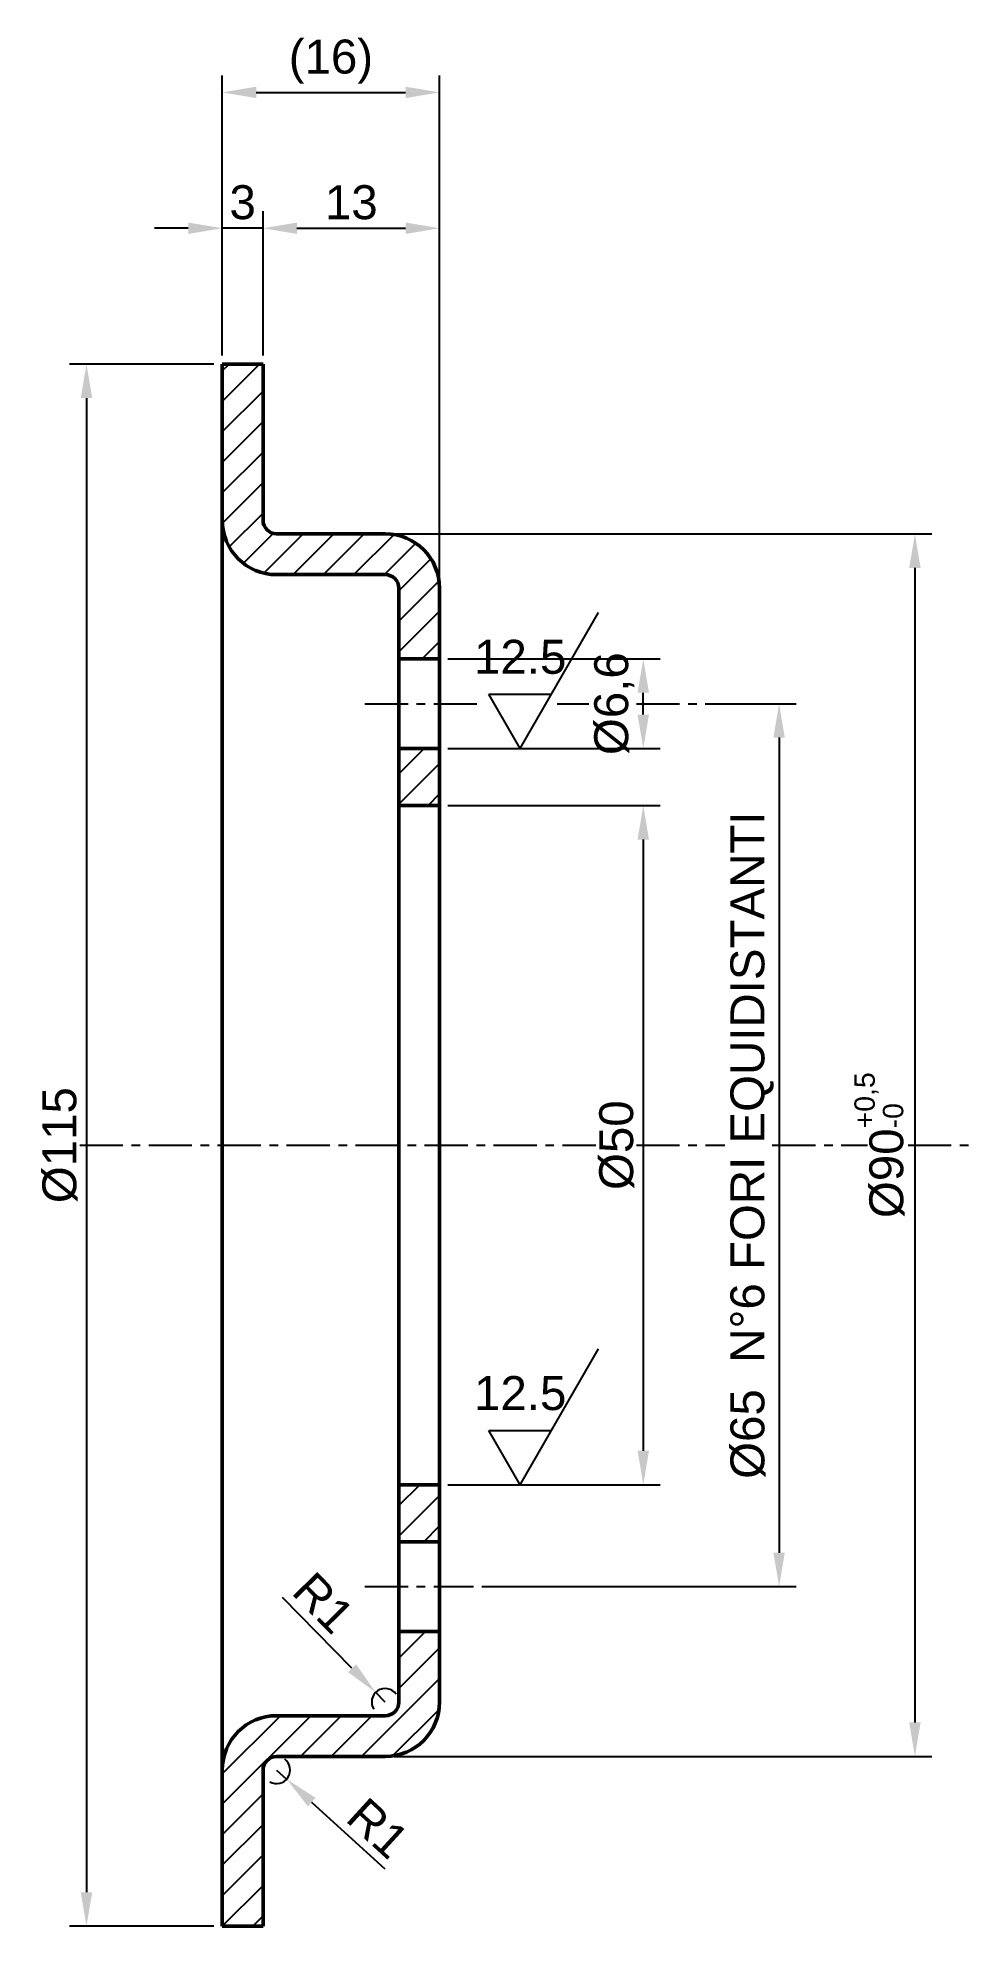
# Model space of a CAD drawing. Header units: millimetres. Extents: x 186 to 255, y 200 to 339.
import ezdxf
from ezdxf.enums import TextEntityAlignment as Align

# ---------------------------------------------------------------- set-up
doc = ezdxf.new("R2010")
doc.units = ezdxf.units.MM
doc.header["$LTSCALE"] = 0.1
doc.header["$PDSIZE"] = -5
doc.linetypes.add('CENTER', pattern=[50.8, 31.75, -6.35, 6.35, -6.35])
for name, color, linetype, lineweight in [('ASSE', 4, 'CENTER', 25), ('CONTORNO1', 7, 'Continuous', 50), ('QUOTA', 3, 'Continuous', 25), ('TRATTEGGIO', 1, 'Continuous', 25)]:
    doc.layers.add(name, color=color, linetype=linetype, lineweight=lineweight)
doc.styles.get("Standard").update_dxf_attribs({"font": 'arial.ttf'})
doc.dimstyles.new('ISO_1-1', dxfattribs={"dimtxt": 2.5, "dimasz": 2.5, "dimexe": 1.25, "dimexo": 0.625, "dimtad": 1, "dimtxsty": 'Standard', "dimcen": 2.5, "dimclrt": 2, "dimadec": 0, "dimazin": 0, "dimtfac": 1, "dimtmove": 0, "dimatfit": 3, "dimfxl": 1, "dimarcsym": 0})

# ---------------------------------------------------------------- blocks, each defined once
blk = doc.blocks.new('*D4')
at = {"layer": 'Defpoints', "color": 0}
for p in [(200, 325), (200, 315), (203, 315)]:
    blk.add_point(p, dxfattribs=at)
at = {"layer": 'QUOTA', "color": 0, "lineweight": -2}
for p, q in [((200, 315.62), (200, 326.25)), ((203, 315.62), (203, 326.25)), ((197.5, 325), (195, 325)), ((203, 325), (200, 325)), ((205.5, 325), (208, 325))]:
    blk.add_line(p, q, dxfattribs=at)
at = {"layer": 'QUOTA', "color": 0}
for points in [[(197.5, 324.58), (197.5, 325.42), (200, 325)], [(205.5, 325.42), (205.5, 324.58), (203, 325)]]:
    blk.add_solid(points, dxfattribs=at)
at = {"layer": 'QUOTA', "color": 2, "insert": (201.5, 326.9), "char_height": 2.5, "attachment_point": 5}
blk.add_mtext('3', dxfattribs=at)
blk = doc.blocks.new('*D5')
at = {"layer": 'Defpoints', "color": 0}
for p in [(216, 325), (203, 315), (216, 298.5)]:
    blk.add_point(p, dxfattribs=at)
at = {"layer": 'QUOTA', "color": 0, "lineweight": -2}
for p, q in [((203, 315.62), (203, 326.25)), ((216, 299.12), (216, 326.25)), ((205.5, 325), (213.5, 325))]:
    blk.add_line(p, q, dxfattribs=at)
at = {"layer": 'QUOTA', "color": 0}
for points in [[(205.5, 325.42), (205.5, 324.58), (203, 325)], [(213.5, 324.58), (213.5, 325.42), (216, 325)]]:
    blk.add_solid(points, dxfattribs=at)
at = {"layer": 'QUOTA', "color": 2, "insert": (209.5, 326.9), "char_height": 2.5, "attachment_point": 5}
blk.add_mtext('13', dxfattribs=at)
blk = doc.blocks.new('*D6')
at = {"layer": 'Defpoints', "color": 0}
for p in [(216, 335), (200, 315), (216, 298.5)]:
    blk.add_point(p, dxfattribs=at)
at = {"layer": 'QUOTA', "color": 0, "lineweight": -2}
for p, q in [((200, 315.62), (200, 336.25)), ((216, 299.12), (216, 336.25)), ((202.5, 335), (213.5, 335))]:
    blk.add_line(p, q, dxfattribs=at)
at = {"layer": 'QUOTA', "color": 0}
for points in [[(202.5, 335.42), (202.5, 334.58), (200, 335)], [(213.5, 334.58), (213.5, 335.42), (216, 335)]]:
    blk.add_solid(points, dxfattribs=at)
at = {"layer": 'QUOTA', "color": 2, "insert": (208, 337.26), "char_height": 2.5, "attachment_point": 5}
blk.add_mtext('(16)', dxfattribs=at)
blk = doc.blocks.new('*D7')
at = {"layer": 'Defpoints', "color": 0}
for p in [(200, 315), (190, 200), (200, 200)]:
    blk.add_point(p, dxfattribs=at)
at = {"layer": 'QUOTA', "color": 0, "lineweight": -2}
for p, q in [((199.38, 315), (188.75, 315)), ((190, 312.5), (190, 202.5)), ((199.38, 200), (188.75, 200))]:
    blk.add_line(p, q, dxfattribs=at)
at = {"layer": 'QUOTA', "color": 0}
for points in [[(190.42, 312.5), (189.58, 312.5), (190, 315)], [(189.58, 202.5), (190.42, 202.5), (190, 200)]]:
    blk.add_solid(points, dxfattribs=at)
at = {"layer": 'QUOTA', "color": 2, "insert": (188.05, 257.5), "char_height": 2.5, "attachment_point": 5, "rotation": 90}
blk.add_mtext('%%C115', dxfattribs=at)
blk = doc.blocks.new('*D8')
at = {"layer": 'Defpoints', "color": 0}
for p in [(216, 282.5), (216, 232.5), (231, 232.5)]:
    blk.add_point(p, dxfattribs=at)
at = {"layer": 'QUOTA', "color": 0, "lineweight": -2}
for p, q in [((216.62, 282.5), (232.25, 282.5)), ((231, 280), (231, 235)), ((216.62, 232.5), (232.25, 232.5))]:
    blk.add_line(p, q, dxfattribs=at)
at = {"layer": 'QUOTA', "color": 0}
for points in [[(231.42, 280), (230.58, 280), (231, 282.5)], [(230.58, 235), (231.42, 235), (231, 232.5)]]:
    blk.add_solid(points, dxfattribs=at)
at = {"layer": 'QUOTA', "color": 2, "insert": (229.05, 257.5), "char_height": 2.5, "attachment_point": 5, "rotation": 90}
blk.add_mtext('%%C50', dxfattribs=at)
blk = doc.blocks.new('*D9')
at = {"layer": 'Defpoints', "color": 0}
for p in [(216, 293.3), (231, 293.3), (216, 286.7)]:
    blk.add_point(p, dxfattribs=at)
at = {"layer": 'QUOTA', "color": 0, "lineweight": -2}
for p, q in [((216.62, 293.3), (232.25, 293.3)), ((231, 289.2), (231, 290.8)), ((216.62, 286.7), (232.25, 286.7))]:
    blk.add_line(p, q, dxfattribs=at)
at = {"layer": 'QUOTA', "color": 0}
for points in [[(231.42, 290.8), (230.58, 290.8), (231, 293.3)], [(230.58, 289.2), (231.42, 289.2), (231, 286.7)]]:
    blk.add_solid(points, dxfattribs=at)
at = {"layer": 'QUOTA', "color": 2, "insert": (228.87, 290), "char_height": 2.5, "attachment_point": 5, "rotation": 90}
blk.add_mtext('%%C6,6', dxfattribs=at)
blk = doc.blocks.new('*D10')
at = {"layer": 'Defpoints', "color": 0}
for p in [(212, 302.5), (212, 212.5), (251, 212.5)]:
    blk.add_point(p, dxfattribs=at)
at = {"layer": 'QUOTA', "color": 0, "lineweight": -2}
for p, q in [((212.62, 302.5), (252.25, 302.5)), ((251, 300), (251, 215)), ((212.62, 212.5), (252.25, 212.5))]:
    blk.add_line(p, q, dxfattribs=at)
at = {"layer": 'QUOTA', "color": 0}
for points in [[(251.42, 300), (250.58, 300), (251, 302.5)], [(250.58, 215), (251.42, 215), (251, 212.5)]]:
    blk.add_solid(points, dxfattribs=at)
at = {"layer": 'QUOTA', "color": 2, "insert": (248.39, 257.5), "char_height": 2.5, "attachment_point": 5, "rotation": 90}
blk.add_mtext('%%C90{\\H1.500000;\\S+0,5^ -0;}', dxfattribs=at)
blk = doc.blocks.new('*D11')
at = {"layer": 'Defpoints', "color": 0}
for p in [(211.3, 217.21), (212, 216.5)]:
    blk.add_point(p, dxfattribs=at)
at = {"layer": 'QUOTA', "color": 0, "lineweight": -2}
for p, q in [((209.55, 219), (204.44, 224.21)), ((212, 216.5), (211.3, 217.21))]:
    blk.add_line(p, q, dxfattribs=at)
blk.add_arc((212, 216.5), 1, 36.4199, 211.8053, dxfattribs=at)
at = {"layer": 'QUOTA', "color": 0}
blk.add_solid([(209.25, 218.71), (209.85, 219.29), (211.3, 217.21)], dxfattribs=at)
at = {"layer": 'QUOTA', "color": 2, "insert": (207.46, 223.81), "char_height": 2.5, "attachment_point": 5, "rotation": 314.4409}
blk.add_mtext('R1', dxfattribs=at)
blk = doc.blocks.new('*D12')
at = {"layer": 'Defpoints', "color": 0}
for p in [(204, 211.5), (204.74, 210.83)]:
    blk.add_point(p, dxfattribs=at)
at = {"layer": 'QUOTA', "color": 0, "lineweight": -2}
for p, q in [((204, 211.5), (204.74, 210.83)), ((206.58, 209.14), (211.97, 204.22))]:
    blk.add_line(p, q, dxfattribs=at)
blk.add_arc((204, 211.5), 1, 240.2235, 53.5801, dxfattribs=at)
at = {"layer": 'QUOTA', "color": 0}
blk.add_solid([(206.87, 209.45), (206.3, 208.83), (204.74, 210.83)], dxfattribs=at)
at = {"layer": 'QUOTA', "color": 2, "insert": (211.47, 207.22), "char_height": 2.5, "attachment_point": 5, "rotation": 317.5879}
blk.add_mtext('R1', dxfattribs=at)
blk = doc.blocks.new('*D13')
at = {"layer": 'Defpoints', "color": 0}
for p in [(234.94, 290), (218.5, 225), (241, 225)]:
    blk.add_point(p, dxfattribs=at)
at = {"layer": 'QUOTA', "color": 0, "lineweight": -2}
for p, q in [((235.56, 290), (242.25, 290)), ((241, 287.5), (241, 227.5)), ((219.12, 225), (242.25, 225))]:
    blk.add_line(p, q, dxfattribs=at)
at = {"layer": 'QUOTA', "color": 0}
for points in [[(241.42, 287.5), (240.58, 287.5), (241, 290)], [(240.58, 227.5), (241.42, 227.5), (241, 225)]]:
    blk.add_solid(points, dxfattribs=at)
at = {"layer": 'QUOTA', "color": 2, "insert": (239.01, 257.5), "char_height": 2.5, "attachment_point": 5, "rotation": 90}
blk.add_mtext('%%C65  N°6 FORI EQUIDISTANTI', dxfattribs=at)
blk = doc.blocks.new('Rug_Lavorazione')
at = {"layer": 'QUOTA'}
for p, q in [((0, 0), (5.77, 10)), ((0, 0), (-2.31, 4)), ((-2.31, 4), (2.31, 4))]:
    blk.add_line(p, q, dxfattribs=at)
at = {"layer": 'QUOTA', "color": 2, "flags": 8}
blk.add_attdef('Rugosità', text='', height=2.5, dxfattribs=at).set_placement((0, 5.5), align=Align.CENTER)

msp = doc.modelspace()

# ---------------------------------------------------------------- hatches: boundary and pattern name
at = {"layer": 'TRATTEGGIO'}
h = msp.add_hatch(dxfattribs=at)
h.set_pattern_fill('ANSI31', color=256, scale=0.5, style=0)
h.paths.add_polyline_path([(203, 303.5), (203, 315), (200, 315), (200, 303.5, 0.4142136), (204, 299.5), (212, 299.5, -0.4142136), (213, 298.5), (213, 293.3), (216, 293.3), (216, 298.5, 0.4142136), (212, 302.5), (204, 302.5, -0.4142136)])
h.paths.add_polyline_path([(216, 282.5), (216, 286.7), (213, 286.7), (213, 282.5)])
h.paths.add_polyline_path([(216, 228.3), (216, 232.5), (213, 232.5), (213, 228.3)])
h.paths.add_polyline_path([(216, 216.5), (216, 221.7), (213, 221.7), (213, 216.5, -0.4142136), (212, 215.5), (204, 215.5, 0.4142136), (200, 211.5), (200, 200), (203, 200), (203, 211.5, -0.4142136), (204, 212.5), (212, 212.5, 0.4142136)])

# ---------------------------------------------------------------- linework, layer by layer
at = {"layer": 'ASSE'}
for p, q in [((210.5, 290), (219.224, 290)), ((224.651, 290), (227, 290)), ((230.5, 290), (235, 290)), ((189.5, 257.5), (227.5, 257.5)), ((230.5, 257.5), (237, 257.5)), ((240.5, 257.5), (247.5, 257.5)), ((250.5, 257.5), (255, 257.5)), ((210.5, 225), (218.5, 225))]:
    msp.add_line(p, q, dxfattribs=at)
at = {"layer": 'CONTORNO1'}
for p, q in [((200, 200), (200, 315)), ((200, 315), (203, 315)), ((203, 303.5), (203, 315)), ((204, 302.5), (212, 302.5)), ((204, 299.5), (212, 299.5)), ((213, 298.5), (213, 216.5)), ((216, 298.5), (216, 216.5)), ((213, 293.3), (216, 293.3)), ((213, 286.7), (216, 286.7)), ((213, 282.5), (216, 282.5)), ((213, 232.5), (216, 232.5)), ((213, 228.3), (216, 228.3)), ((213, 221.7), (216, 221.7)), ((204, 215.5), (212, 215.5)), ((203, 211.5), (203, 200)), ((204, 212.5), (212, 212.5)), ((200, 200), (203, 200))]:
    msp.add_line(p, q, dxfattribs=at)
for centre, radius, start, end in [((204, 303.5), 4, 180, 270), ((204, 303.5), 1, 180, 270), ((212, 298.5), 4, 0, 90), ((212, 298.5), 1, 0, 90), ((204, 211.5), 4, 90, 180), ((212, 216.5), 1, 270, 0), ((212, 216.5), 4, 270, 0), ((204, 211.5), 1, 90, 180)]:
    msp.add_arc(centre, radius, start, end, dxfattribs=at)

# ---------------------------------------------------------------- block references
at = {"layer": 'QUOTA'}
for p in [(221.938, 286.7), (221.938, 232.5)]:
    msp.add_blockref('Rug_Lavorazione', p, dxfattribs=at).add_auto_attribs({'Rugosità': '12.5'})

# ---------------------------------------------------------------- dimensions: what is measured, and where the dimension line sits
dim = msp.add_linear_dim(base=(216, 335), p1=(200, 315), p2=(216, 298.5), text='(<>)', dimstyle='ISO_1-1', dxfattribs=at)
dim.commit()
dim.dimension.update_dxf_attribs({"geometry": '*D6', "text_midpoint": (208, 337.262)})
for base, p2, picture, middle in [((200, 325), (200, 315), '*D4', (201.5, 326.901)), ((216, 325), (216, 298.5), '*D5', (209.5, 326.901))]:
    dim = msp.add_linear_dim(base=base, p1=(203, 315), p2=p2, dimstyle='ISO_1-1', dxfattribs=at)
    dim.commit()
    dim.dimension.update_dxf_attribs({"geometry": picture, "text_midpoint": middle})
for base, p1, p2, text, picture, middle in [((190, 200), (200, 315), (200, 200), '%%C<>', '*D7', (188.054, 257.5)), ((241, 225), (234.938, 290), (218.5, 225), '%%C<>  N°6 FORI EQUIDISTANTI', '*D13', (239.006, 257.5)), ((231, 232.5), (216, 282.5), (216, 232.5), '%%C<>', '*D8', (229.054, 257.5))]:
    dim = msp.add_linear_dim(base=base, p1=p1, p2=p2, angle=90, text=text, dimstyle='ISO_1-1', dxfattribs=at)
    dim.commit()
    dim.dimension.update_dxf_attribs({"geometry": picture, "text_midpoint": middle})
dim = msp.add_linear_dim(base=(251, 212.5), p1=(212, 302.5), p2=(212, 212.5), angle=90, text='%%C<>', dimstyle='ISO_1-1', override={"dimtol": 1, "dimlim": 0, "dimtp": 0.5, "dimtm": 1e-08, "dimtfac": 0.6}, dxfattribs=at)
dim.commit()
dim.dimension.update_dxf_attribs({"geometry": '*D10', "text_midpoint": (248.392, 257.5)})
dim = msp.add_linear_dim(base=(231, 293.3), p1=(216, 286.7), p2=(216, 293.3), angle=90, text='%%C<>', dimstyle='ISO_1-1', dxfattribs=at)
dim.commit()
dim.dimension.update_dxf_attribs({"geometry": '*D9', "text_midpoint": (231, 290), "dimtype": 160})
for center, mpoint, picture, middle in [((212, 216.5), (211.3, 217.214), '*D11', (206.12, 222.496)), ((204, 211.5), (204.738, 210.826), '*D12', (210.2, 205.836))]:
    dim = msp.add_radius_dim(center=center, mpoint=mpoint, dimstyle='ISO_1-1', dxfattribs=at)
    dim.commit()
    dim.dimension.update_dxf_attribs({"geometry": picture, "text_midpoint": middle, "dimtype": 164})

doc.saveas('drawing.dxf')
